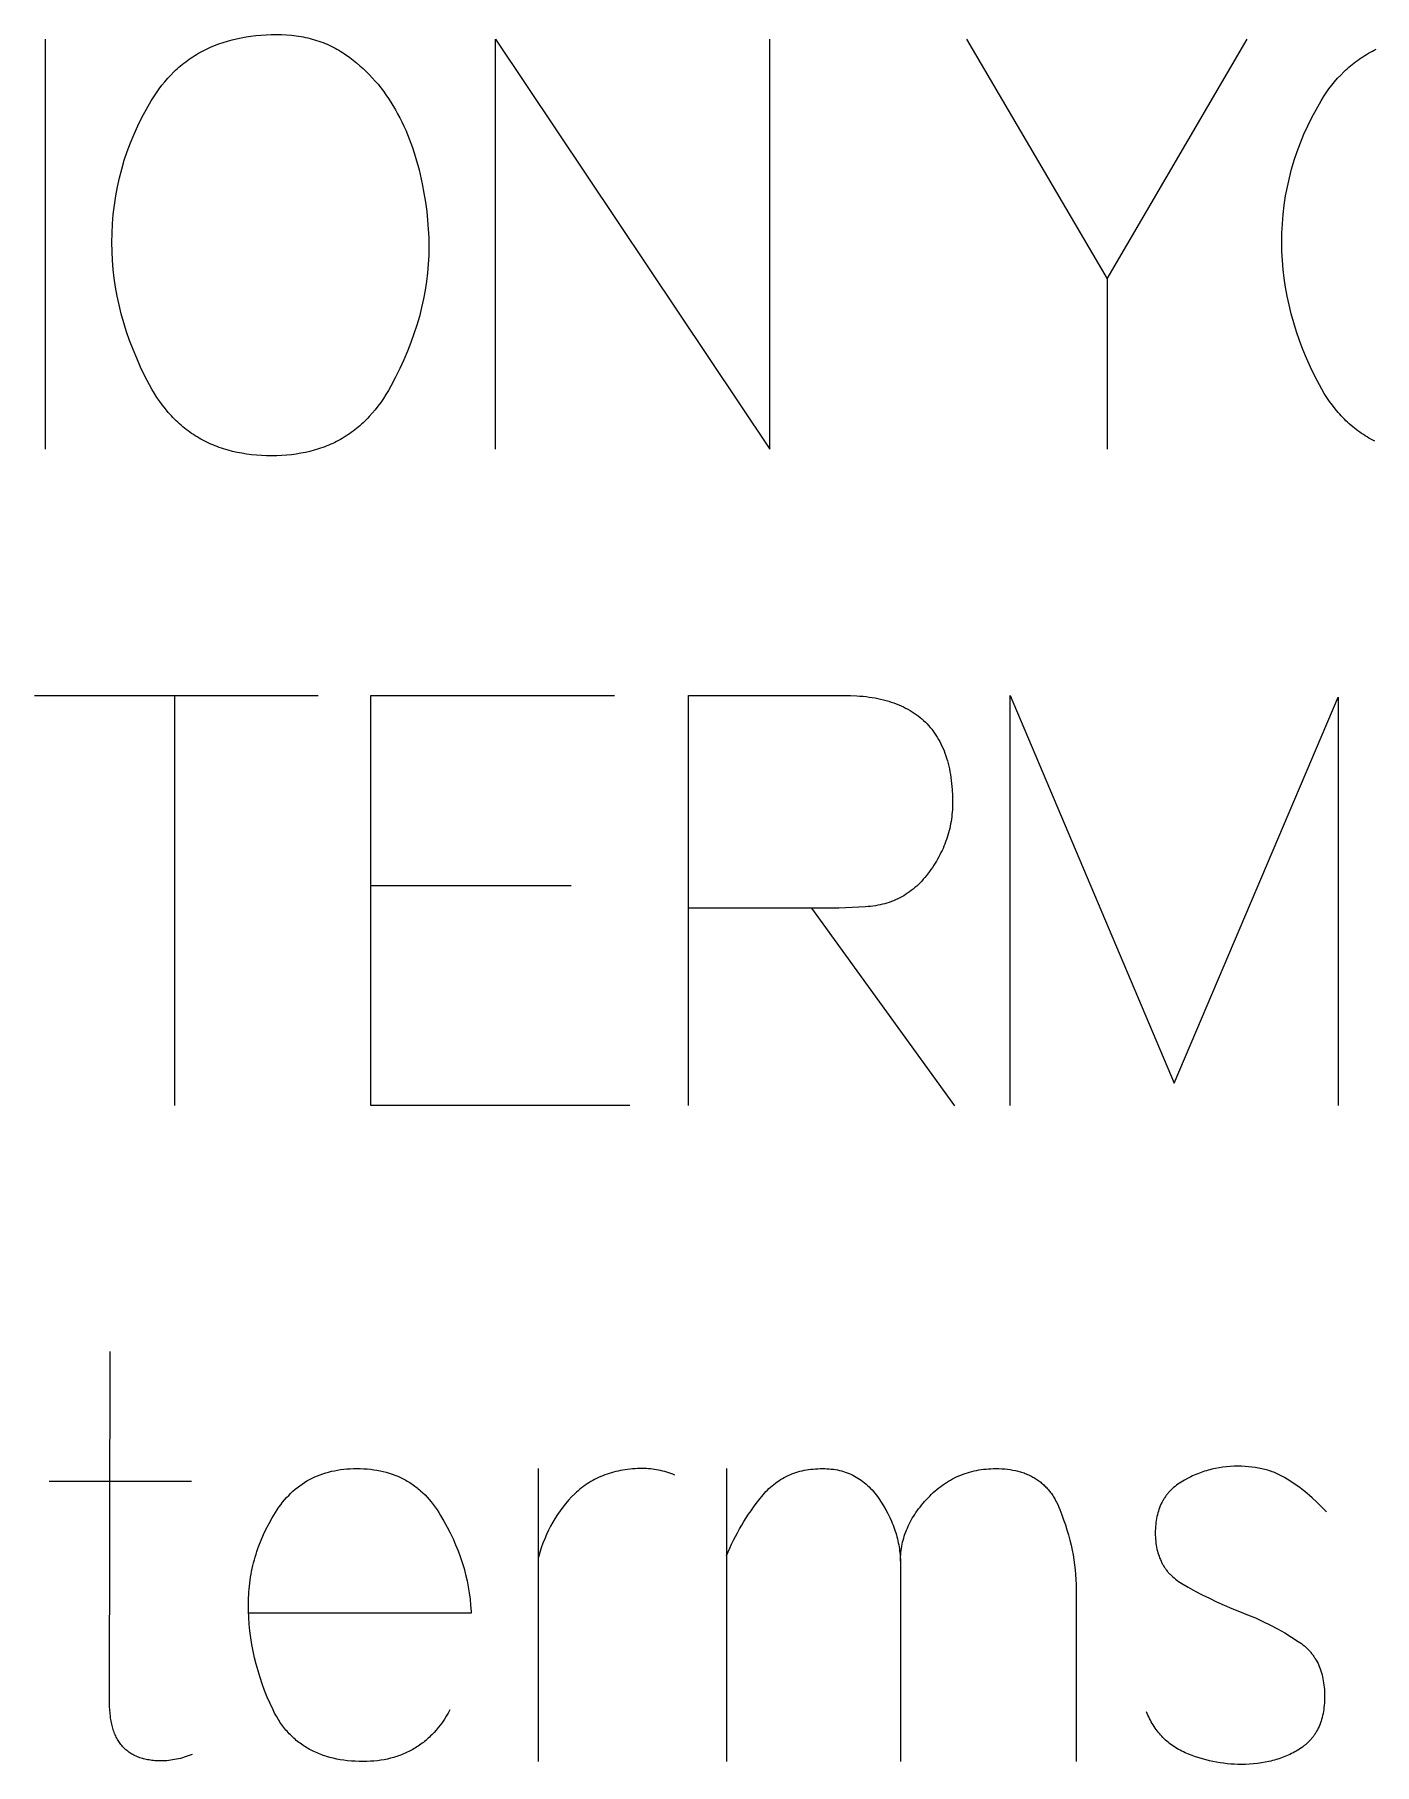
# Model space of a CAD drawing. Header units: millimetres. Extents: x -1220 to 1220, y -1270 to 3560.
# Drawn here: x 227.5 to 469.3, y 2300.5 to 2612.7 of the extents above; entities that cross this region are included whole.
import ezdxf

# ---------------------------------------------------------------- set-up
doc = ezdxf.new("R2010")
doc.units = ezdxf.units.MM
doc.layers.add('TC', color=220, linetype='Continuous', true_color=0xff00bb)

msp = doc.modelspace()

# ---------------------------------------------------------------- linework, layer by layer
at = {"layer": 'TC'}
for points in [[(229.4, 2611.84), (229.4, 2537.84)], [(310.69, 2537.84), (310.69, 2611.84), (360.17, 2537.84), (360.17, 2611.84)], [(395.69, 2611.84), (421.06, 2568.6), (446.33, 2611.84)], [(469.34, 2539.3), (468.99, 2539.48), (468.64, 2539.68), (468.29, 2539.87), (467.95, 2540.07), (467.61, 2540.28), (467.27, 2540.5), (466.94, 2540.72), (466.61, 2540.95), (466.29, 2541.18), (465.97, 2541.42), (465.66, 2541.67), (465.35, 2541.92), (465.04, 2542.18), (464.74, 2542.45), (464.44, 2542.72), (464.14, 2543), (463.85, 2543.28), (463.57, 2543.57), (463.29, 2543.87), (463.01, 2544.17), (462.73, 2544.48), (462.2, 2545.12), (461.68, 2545.78), (461.18, 2546.47), (460.69, 2547.18), (460.22, 2547.92), (459.77, 2548.68), (459.33, 2549.47), (458.51, 2551.06), (457.74, 2552.67), (457.03, 2554.27), (456.37, 2555.87), (455.76, 2557.47), (455.21, 2559.07), (454.7, 2560.68), (454.25, 2562.28), (453.86, 2563.89), (453.51, 2565.5), (453.22, 2567.1), (452.99, 2568.71), (452.8, 2570.32), (452.67, 2571.93), (452.59, 2573.54), (452.56, 2575.15), (452.59, 2576.86), (452.67, 2578.56), (452.81, 2580.24), (453.01, 2581.91), (453.25, 2583.56), (453.56, 2585.19), (453.92, 2586.81), (454.33, 2588.42), (454.8, 2590.01), (455.33, 2591.59), (455.91, 2593.15), (456.55, 2594.7), (457.24, 2596.23), (457.99, 2597.75), (458.79, 2599.25), (459.65, 2600.74), (460.1, 2601.47), (460.58, 2602.18), (461.07, 2602.87), (461.57, 2603.54), (462.09, 2604.18), (462.63, 2604.8), (463.19, 2605.39), (463.76, 2605.96), (464.05, 2606.24), (464.34, 2606.51), (464.64, 2606.78), (464.94, 2607.04), (465.25, 2607.29), (465.56, 2607.54), (465.88, 2607.78), (466.2, 2608.02), (466.52, 2608.25), (466.85, 2608.47), (467.18, 2608.69), (467.51, 2608.9), (467.85, 2609.11), (468.2, 2609.31), (468.54, 2609.51), (468.9, 2609.7), (469.25, 2609.88), (469.61, 2610.06)], [(421.06, 2568.6), (421.06, 2537.84)], [(227.5, 2493.44), (278.66, 2493.44)], [(252.76, 2493.44), (252.76, 2419.44)], [(334.9, 2419.44), (288.18, 2419.44), (288.18, 2493.44), (332.15, 2493.44)], [(345.47, 2419.44), (345.47, 2493.44), (373.49, 2493.44), (374.7, 2493.42), (375.87, 2493.36), (376.44, 2493.32), (377, 2493.27), (377.55, 2493.21), (378.1, 2493.13), (378.63, 2493.05), (379.15, 2492.96), (379.67, 2492.87), (380.17, 2492.76), (380.67, 2492.64), (381.15, 2492.51), (381.63, 2492.37), (382.09, 2492.23), (382.55, 2492.07), (382.99, 2491.91), (383.43, 2491.73), (383.86, 2491.55), (384.28, 2491.35), (384.68, 2491.15), (385.08, 2490.94), (385.47, 2490.72), (385.85, 2490.49), (386.22, 2490.24), (386.58, 2489.99), (386.93, 2489.73), (387.27, 2489.46), (387.6, 2489.19), (387.92, 2488.9), (388.24, 2488.6), (388.54, 2488.29), (388.83, 2487.98), (389.11, 2487.65), (389.39, 2487.32), (389.65, 2486.97), (389.91, 2486.62), (390.15, 2486.25), (390.39, 2485.88), (390.61, 2485.5), (390.83, 2485.11), (391.03, 2484.7), (391.23, 2484.29), (391.42, 2483.87), (391.6, 2483.44), (391.76, 2483), (391.92, 2482.55), (392.07, 2482.1), (392.21, 2481.63), (392.34, 2481.15), (392.46, 2480.67), (392.57, 2480.17), (392.67, 2479.66), (392.76, 2479.15), (392.84, 2478.63), (392.92, 2478.09), (392.98, 2477.55), (393.03, 2477), (393.08, 2476.43), (393.13, 2475.28), (393.15, 2474.09), (393.15, 2473.66), (393.13, 2473.22), (393.11, 2472.79), (393.08, 2472.37), (393.04, 2471.94), (393, 2471.52), (392.94, 2471.09), (392.87, 2470.68), (392.8, 2470.26), (392.72, 2469.84), (392.63, 2469.43), (392.53, 2469.02), (392.42, 2468.61), (392.3, 2468.21), (392.18, 2467.81), (392.04, 2467.4), (391.9, 2467.01), (391.75, 2466.61), (391.59, 2466.22), (391.42, 2465.82), (391.24, 2465.43), (391.05, 2465.05), (390.86, 2464.66), (390.65, 2464.28), (390.44, 2463.9), (390.22, 2463.52), (389.99, 2463.15), (389.75, 2462.77), (389.51, 2462.4), (389.25, 2462.03), (388.98, 2461.66), (388.44, 2460.94), (388.16, 2460.59), (387.87, 2460.26), (387.58, 2459.93), (387.28, 2459.62), (386.98, 2459.32), (386.67, 2459.02), (386.35, 2458.74), (386.03, 2458.47), (385.7, 2458.21), (385.37, 2457.96), (385.03, 2457.73), (384.68, 2457.5), (384.33, 2457.28), (383.97, 2457.08), (383.61, 2456.89), (383.24, 2456.7), (382.87, 2456.53), (382.48, 2456.37), (382.1, 2456.22), (381.7, 2456.08), (381.3, 2455.95), (380.9, 2455.84), (380.49, 2455.73), (380.07, 2455.63), (379.64, 2455.55), (379.22, 2455.48), (378.78, 2455.41), (378.34, 2455.36), (377.89, 2455.32), (377.44, 2455.29), (372.64, 2455.06), (367.67, 2455.06), (345.58, 2455.06)], [(403.51, 2419.44), (403.51, 2493.44), (433.11, 2423.45), (462.71, 2493.12), (462.71, 2419.44)], [(324.33, 2459.08), (288.18, 2459.08)], [(367.67, 2455.06), (393.47, 2419.33)], [(255.93, 2302.31), (255.58, 2302.16), (255.22, 2302.03), (254.87, 2301.91), (254.51, 2301.8), (254.16, 2301.69), (253.81, 2301.6), (253.46, 2301.51), (253.11, 2301.43), (252.76, 2301.37), (252.41, 2301.31), (252.06, 2301.26), (251.71, 2301.22), (251.37, 2301.18), (251.02, 2301.16), (250.68, 2301.15), (250.33, 2301.14), (250.04, 2301.15), (249.76, 2301.15), (249.48, 2301.17), (249.21, 2301.18), (248.94, 2301.21), (248.67, 2301.23), (248.41, 2301.27), (248.15, 2301.31), (247.9, 2301.35), (247.65, 2301.4), (247.41, 2301.45), (247.17, 2301.51), (246.94, 2301.57), (246.71, 2301.64), (246.48, 2301.72), (246.26, 2301.8), (246.05, 2301.88), (245.83, 2301.97), (245.63, 2302.07), (245.43, 2302.16), (245.23, 2302.27), (245.04, 2302.38), (244.85, 2302.49), (244.66, 2302.61), (244.48, 2302.74), (244.31, 2302.87), (244.14, 2303.01), (243.97, 2303.15), (243.81, 2303.29), (243.65, 2303.44), (243.5, 2303.6), (243.35, 2303.76), (243.21, 2303.93), (243.07, 2304.1), (242.94, 2304.27), (242.81, 2304.45), (242.68, 2304.64), (242.56, 2304.83), (242.45, 2305.03), (242.34, 2305.23), (242.23, 2305.44), (242.13, 2305.65), (242.03, 2305.87), (241.94, 2306.09), (241.85, 2306.32), (241.76, 2306.55), (241.69, 2306.79), (241.61, 2307.03), (241.54, 2307.28), (241.47, 2307.53), (241.41, 2307.79), (241.36, 2308.05), (241.3, 2308.32), (241.26, 2308.59), (241.21, 2308.87), (241.17, 2309.16), (241.11, 2309.74), (241.07, 2310.34), (241.04, 2310.96), (241.03, 2311.61), (241.13, 2375.04)], [(302.45, 2310.34), (302.13, 2309.77), (301.79, 2309.21), (301.45, 2308.68), (301.09, 2308.16), (300.73, 2307.66), (300.35, 2307.18), (299.97, 2306.71), (299.57, 2306.27), (299.16, 2305.84), (298.95, 2305.64), (298.74, 2305.43), (298.53, 2305.24), (298.31, 2305.04), (298.09, 2304.85), (297.87, 2304.67), (297.65, 2304.49), (297.42, 2304.32), (297.19, 2304.15), (296.96, 2303.98), (296.72, 2303.82), (296.48, 2303.66), (296.24, 2303.51), (296, 2303.36), (295.75, 2303.22), (295.51, 2303.08), (295.25, 2302.95), (295, 2302.82), (294.74, 2302.69), (294.49, 2302.57), (294.22, 2302.46), (293.96, 2302.35), (293.69, 2302.24), (293.42, 2302.14), (293.15, 2302.04), (292.87, 2301.95), (292.6, 2301.86), (292.31, 2301.77), (291.75, 2301.62), (291.17, 2301.48), (290.57, 2301.36), (289.97, 2301.26), (289.36, 2301.18), (288.74, 2301.12), (288.1, 2301.07), (287.46, 2301.05), (286.8, 2301.04), (286.08, 2301.05), (285.36, 2301.07), (284.67, 2301.12), (283.98, 2301.18), (283.31, 2301.26), (282.66, 2301.36), (282.01, 2301.48), (281.39, 2301.62), (280.77, 2301.77), (280.17, 2301.95), (279.88, 2302.04), (279.59, 2302.14), (279.3, 2302.24), (279.01, 2302.35), (278.73, 2302.46), (278.46, 2302.57), (278.18, 2302.69), (277.91, 2302.82), (277.65, 2302.95), (277.38, 2303.08), (277.12, 2303.22), (276.87, 2303.36), (276.61, 2303.51), (276.36, 2303.66), (276.12, 2303.82), (275.88, 2303.98), (275.64, 2304.15), (275.4, 2304.32), (275.17, 2304.49), (274.94, 2304.67), (274.72, 2304.85), (274.5, 2305.04), (274.28, 2305.24), (274.07, 2305.43), (273.86, 2305.64), (273.65, 2305.84), (273.45, 2306.05), (273.25, 2306.27), (273.05, 2306.49), (272.86, 2306.71), (272.67, 2306.94), (272.48, 2307.18), (272.3, 2307.42), (272.12, 2307.66), (271.94, 2307.91), (271.77, 2308.16), (271.6, 2308.42), (271.44, 2308.68), (271.12, 2309.21), (270.81, 2309.77), (270.52, 2310.34), (269.99, 2311.5), (269.48, 2312.67), (269.01, 2313.85), (268.58, 2315.02), (268.18, 2316.21), (267.82, 2317.39), (267.49, 2318.58), (267.19, 2319.77), (266.93, 2320.97), (266.71, 2322.17), (266.52, 2323.38), (266.36, 2324.59), (266.24, 2325.81), (266.15, 2327.02), (266.1, 2328.25), (266.08, 2329.47), (266.09, 2330.02), (266.1, 2330.55), (266.13, 2331.09), (266.16, 2331.63), (266.2, 2332.16), (266.25, 2332.7), (266.32, 2333.23), (266.39, 2333.76), (266.47, 2334.28), (266.56, 2334.81), (266.66, 2335.33), (266.77, 2335.86), (266.89, 2336.38), (267.01, 2336.9), (267.15, 2337.42), (267.3, 2337.93), (267.46, 2338.45), (267.62, 2338.96), (267.8, 2339.47), (267.98, 2339.98), (268.38, 2340.99), (268.82, 2342), (269.29, 2343), (269.81, 2344), (270.36, 2344.98), (270.95, 2345.97), (271.26, 2346.45), (271.59, 2346.93), (271.92, 2347.38), (272.26, 2347.82), (272.61, 2348.25), (272.98, 2348.66), (273.35, 2349.05), (273.73, 2349.43), (274.12, 2349.8), (274.52, 2350.15), (274.92, 2350.48), (275.34, 2350.8), (275.77, 2351.1), (276.2, 2351.39), (276.65, 2351.66), (277.1, 2351.91), (277.57, 2352.15), (278.04, 2352.38), (278.52, 2352.59), (279.02, 2352.78), (279.52, 2352.96), (280.03, 2353.12), (280.55, 2353.27), (281.07, 2353.4), (281.61, 2353.51), (282.16, 2353.62), (282.72, 2353.7), (283.28, 2353.77), (283.86, 2353.82), (284.44, 2353.86), (285.04, 2353.89), (285.64, 2353.89), (286.27, 2353.89), (286.89, 2353.86), (287.5, 2353.82), (288.1, 2353.76), (288.69, 2353.69), (289.26, 2353.6), (289.83, 2353.49), (290.39, 2353.37), (290.94, 2353.23), (291.48, 2353.07), (292.01, 2352.89), (292.52, 2352.7), (293.03, 2352.5), (293.28, 2352.39), (293.53, 2352.28), (293.77, 2352.16), (294.02, 2352.04), (294.26, 2351.91), (294.49, 2351.78), (294.73, 2351.65), (294.96, 2351.51), (295.19, 2351.36), (295.42, 2351.22), (295.64, 2351.07), (295.87, 2350.91), (296.09, 2350.75), (296.3, 2350.59), (296.52, 2350.42), (296.73, 2350.25), (296.94, 2350.08), (297.15, 2349.9), (297.55, 2349.53), (297.95, 2349.14), (298.34, 2348.73), (298.71, 2348.31), (299.08, 2347.87), (299.43, 2347.42), (299.78, 2346.95), (300.12, 2346.46), (300.44, 2345.96), (300.76, 2345.44), (301.37, 2344.39), (301.95, 2343.34), (302.5, 2342.28), (303, 2341.22), (303.47, 2340.16), (303.91, 2339.08), (304.31, 2338.01), (304.67, 2336.93), (304.99, 2335.84), (305.28, 2334.75), (305.54, 2333.65), (305.75, 2332.55), (305.93, 2331.45), (306.08, 2330.34), (306.18, 2329.22), (306.25, 2328.1), (306.25, 2327.78), (265.98, 2327.78)], [(343.04, 2352.73), (342.67, 2352.87), (342.3, 2353), (341.94, 2353.13), (341.57, 2353.24), (341.2, 2353.34), (340.84, 2353.44), (340.47, 2353.53), (340.11, 2353.6), (339.75, 2353.67), (339.38, 2353.73), (339.02, 2353.78), (338.66, 2353.82), (338.3, 2353.85), (337.94, 2353.88), (337.59, 2353.89), (337.23, 2353.89), (336.76, 2353.89), (336.3, 2353.88), (335.85, 2353.85), (335.4, 2353.82), (334.95, 2353.78), (334.51, 2353.73), (334.08, 2353.68), (333.65, 2353.61), (333.22, 2353.53), (332.81, 2353.45), (332.39, 2353.36), (331.99, 2353.25), (331.58, 2353.14), (331.19, 2353.02), (330.8, 2352.9), (330.41, 2352.76), (330.03, 2352.61), (329.65, 2352.46), (329.28, 2352.29), (328.92, 2352.12), (328.56, 2351.94), (328.21, 2351.75), (327.86, 2351.55), (327.52, 2351.34), (327.18, 2351.12), (326.85, 2350.89), (326.52, 2350.66), (326.2, 2350.41), (325.88, 2350.16), (325.57, 2349.9), (325.27, 2349.63), (324.97, 2349.35), (324.4, 2348.77), (323.85, 2348.18), (323.32, 2347.56), (322.81, 2346.93), (322.33, 2346.28), (321.86, 2345.61), (321.42, 2344.93), (321, 2344.22), (320.6, 2343.5), (320.23, 2342.76), (319.87, 2342), (319.54, 2341.22), (319.22, 2340.43), (318.93, 2339.61), (318.66, 2338.78), (318.41, 2337.93)], [(318.41, 2301.04), (318.41, 2353.89)], [(352.35, 2353.89), (352.35, 2301.04)], [(352.35, 2338.14), (352.64, 2338.85), (352.95, 2339.56), (353.28, 2340.26), (353.61, 2340.95), (353.96, 2341.64), (354.33, 2342.32), (354.7, 2343), (355.09, 2343.67), (355.5, 2344.33), (355.91, 2344.99), (356.34, 2345.64), (356.79, 2346.29), (357.24, 2346.93), (357.71, 2347.57), (358.19, 2348.2), (358.94, 2349.13), (359.2, 2349.43), (359.47, 2349.73), (359.74, 2350.01), (360.02, 2350.28), (360.3, 2350.54), (360.59, 2350.8), (360.88, 2351.04), (361.18, 2351.27), (361.49, 2351.5), (361.8, 2351.71), (362.12, 2351.91), (362.44, 2352.11), (362.77, 2352.29), (363.11, 2352.46), (363.45, 2352.63), (363.79, 2352.78), (364.14, 2352.92), (364.5, 2353.06), (364.87, 2353.18), (365.24, 2353.29), (365.61, 2353.4), (365.99, 2353.49), (366.38, 2353.58), (366.77, 2353.65), (367.17, 2353.72), (367.58, 2353.77), (367.99, 2353.81), (368.4, 2353.85), (368.82, 2353.87), (369.25, 2353.89), (369.68, 2353.89), (370.08, 2353.89), (370.48, 2353.87), (370.87, 2353.85), (371.25, 2353.81), (371.63, 2353.76), (372, 2353.7), (372.37, 2353.64), (372.74, 2353.56), (373.09, 2353.47), (373.45, 2353.37), (373.79, 2353.26), (374.13, 2353.14), (374.47, 2353), (374.8, 2352.86), (375.12, 2352.71), (375.44, 2352.55), (375.76, 2352.37), (376.07, 2352.19), (376.37, 2351.99), (376.67, 2351.79), (376.96, 2351.57), (377.25, 2351.35), (377.53, 2351.11), (377.81, 2350.86), (378.08, 2350.6), (378.35, 2350.33), (378.61, 2350.06), (378.86, 2349.77), (379.11, 2349.47), (379.36, 2349.16), (379.6, 2348.83), (379.83, 2348.5), (380.28, 2347.83), (380.7, 2347.15), (381.1, 2346.46), (381.46, 2345.77), (381.8, 2345.08), (382.12, 2344.38), (382.26, 2344.03), (382.4, 2343.68), (382.53, 2343.33), (382.66, 2342.98), (382.78, 2342.63), (382.89, 2342.27), (383, 2341.91), (383.09, 2341.56), (383.19, 2341.2), (383.27, 2340.84), (383.35, 2340.48), (383.42, 2340.12), (383.48, 2339.76), (383.54, 2339.39), (383.59, 2339.03), (383.64, 2338.66), (383.67, 2338.3), (383.7, 2337.93), (383.73, 2337.56), (383.74, 2337.19), (383.74, 2301.04)], [(383.74, 2337.19), (383.75, 2337.58), (383.76, 2337.97), (383.79, 2338.35), (383.82, 2338.73), (383.86, 2339.11), (383.92, 2339.49), (383.98, 2339.87), (384.05, 2340.24), (384.14, 2340.62), (384.23, 2340.99), (384.33, 2341.35), (384.44, 2341.72), (384.56, 2342.08), (384.69, 2342.45), (384.83, 2342.81), (384.99, 2343.16), (385.15, 2343.52), (385.32, 2343.87), (385.49, 2344.23), (385.68, 2344.57), (385.88, 2344.92), (386.09, 2345.27), (386.31, 2345.61), (386.54, 2345.95), (386.78, 2346.29), (387.02, 2346.63), (387.28, 2346.96), (387.55, 2347.3), (387.82, 2347.63), (388.11, 2347.96), (388.41, 2348.28), (389.02, 2348.93), (389.34, 2349.25), (389.66, 2349.55), (389.99, 2349.85), (390.32, 2350.13), (390.66, 2350.4), (391, 2350.67), (391.34, 2350.92), (391.69, 2351.16), (392.04, 2351.4), (392.4, 2351.62), (392.77, 2351.83), (393.13, 2352.03), (393.5, 2352.22), (393.88, 2352.4), (394.26, 2352.57), (394.65, 2352.73), (395.04, 2352.88), (395.43, 2353.02), (395.83, 2353.15), (396.23, 2353.27), (396.64, 2353.38), (397.06, 2353.48), (397.47, 2353.56), (397.89, 2353.64), (398.32, 2353.71), (398.75, 2353.77), (399.19, 2353.81), (399.63, 2353.85), (400.07, 2353.87), (400.52, 2353.89), (400.97, 2353.89), (401.51, 2353.89), (402.04, 2353.87), (402.55, 2353.83), (403.05, 2353.78), (403.54, 2353.71), (404.02, 2353.63), (404.49, 2353.54), (404.72, 2353.49), (404.95, 2353.43), (405.17, 2353.37), (405.39, 2353.31), (405.61, 2353.24), (405.82, 2353.17), (406.04, 2353.1), (406.25, 2353.02), (406.45, 2352.94), (406.66, 2352.85), (406.86, 2352.76), (407.06, 2352.67), (407.25, 2352.58), (407.45, 2352.48), (407.64, 2352.37), (407.82, 2352.27), (408.01, 2352.16), (408.19, 2352.04), (408.37, 2351.93), (408.54, 2351.81), (408.72, 2351.68), (408.89, 2351.55), (409.05, 2351.42), (409.22, 2351.29), (409.38, 2351.15), (409.54, 2351), (409.7, 2350.86), (409.85, 2350.71), (410, 2350.55), (410.15, 2350.4), (410.29, 2350.24), (410.43, 2350.07), (410.57, 2349.9), (410.71, 2349.73), (410.84, 2349.56), (410.97, 2349.38), (411.1, 2349.2), (411.22, 2349.01), (411.34, 2348.82), (411.46, 2348.63), (411.58, 2348.43), (411.69, 2348.23), (411.8, 2348.02), (411.91, 2347.82), (412.12, 2347.39), (412.31, 2346.95), (412.5, 2346.49), (412.86, 2345.57), (413.19, 2344.65), (413.5, 2343.73), (413.79, 2342.82), (414.06, 2341.91), (414.3, 2341), (414.52, 2340.1), (414.72, 2339.2), (414.89, 2338.3), (415.04, 2337.41), (415.17, 2336.52), (415.27, 2335.63), (415.35, 2334.75), (415.41, 2333.87), (415.45, 2332.99), (415.46, 2332.12), (415.46, 2301.04)], [(460.6, 2346.07), (459.75, 2346.97), (458.89, 2347.83), (458.02, 2348.64), (457.58, 2349.03), (457.14, 2349.4), (456.69, 2349.77), (456.25, 2350.12), (455.8, 2350.46), (455.34, 2350.79), (454.89, 2351.11), (454.43, 2351.41), (453.98, 2351.71), (453.06, 2352.27), (452.83, 2352.41), (452.59, 2352.54), (452.35, 2352.66), (452.11, 2352.78), (451.86, 2352.9), (451.61, 2353.01), (451.36, 2353.12), (451.1, 2353.22), (450.84, 2353.32), (450.58, 2353.41), (450.32, 2353.5), (450.05, 2353.58), (449.77, 2353.66), (449.5, 2353.74), (449.22, 2353.81), (448.94, 2353.87), (448.36, 2353.99), (447.77, 2354.09), (447.17, 2354.17), (446.56, 2354.24), (445.93, 2354.28), (445.29, 2354.31), (444.63, 2354.32), (443.94, 2354.31), (443.25, 2354.27), (442.57, 2354.22), (441.89, 2354.14), (441.23, 2354.04), (440.57, 2353.92), (440.24, 2353.85), (439.91, 2353.77), (439.59, 2353.69), (439.27, 2353.6), (438.95, 2353.51), (438.63, 2353.41), (438.32, 2353.31), (438, 2353.2), (437.69, 2353.09), (437.38, 2352.97), (437.07, 2352.84), (436.77, 2352.71), (436.46, 2352.57), (436.16, 2352.43), (435.56, 2352.13), (434.97, 2351.81), (434.38, 2351.46), (434.09, 2351.28), (433.82, 2351.09), (433.55, 2350.9), (433.29, 2350.69), (433.04, 2350.49), (432.8, 2350.27), (432.57, 2350.05), (432.46, 2349.93), (432.35, 2349.82), (432.24, 2349.7), (432.13, 2349.58), (432.03, 2349.46), (431.93, 2349.34), (431.83, 2349.21), (431.73, 2349.09), (431.64, 2348.96), (431.55, 2348.83), (431.46, 2348.7), (431.37, 2348.57), (431.28, 2348.43), (431.2, 2348.3), (431.12, 2348.16), (431.04, 2348.02), (430.97, 2347.88), (430.89, 2347.74), (430.75, 2347.45), (430.62, 2347.15), (430.5, 2346.84), (430.38, 2346.53), (430.28, 2346.21), (430.18, 2345.89), (430.1, 2345.56), (430.02, 2345.22), (429.95, 2344.87), (429.89, 2344.52), (429.84, 2344.16), (429.8, 2343.8), (429.77, 2343.42), (429.75, 2343.04), (429.73, 2342.66), (429.73, 2342.27), (429.73, 2341.88), (429.75, 2341.5), (429.77, 2341.13), (429.8, 2340.76), (429.85, 2340.4), (429.9, 2340.05), (429.96, 2339.7), (430.03, 2339.36), (430.11, 2339.02), (430.19, 2338.7), (430.29, 2338.38), (430.4, 2338.06), (430.51, 2337.76), (430.64, 2337.46), (430.77, 2337.16), (430.85, 2337.02), (430.92, 2336.87), (430.99, 2336.73), (431.07, 2336.59), (431.15, 2336.46), (431.23, 2336.32), (431.32, 2336.18), (431.41, 2336.05), (431.5, 2335.92), (431.59, 2335.79), (431.68, 2335.66), (431.78, 2335.54), (431.88, 2335.41), (431.98, 2335.29), (432.08, 2335.17), (432.19, 2335.05), (432.29, 2334.93), (432.4, 2334.81), (432.63, 2334.58), (432.87, 2334.36), (433.12, 2334.15), (433.37, 2333.94), (433.64, 2333.74), (433.91, 2333.54), (434.19, 2333.36), (434.49, 2333.17), (435.69, 2332.47), (436.92, 2331.79), (438.19, 2331.12), (439.48, 2330.48), (440.8, 2329.85), (442.16, 2329.25), (443.54, 2328.66), (444.95, 2328.1), (446.39, 2327.53), (447.79, 2326.93), (449.16, 2326.3), (450.5, 2325.64), (451.81, 2324.95), (453.08, 2324.23), (454.32, 2323.49), (455.52, 2322.71), (455.82, 2322.51), (456.1, 2322.31), (456.37, 2322.1), (456.64, 2321.88), (456.89, 2321.66), (457.14, 2321.42), (457.26, 2321.31), (457.38, 2321.19), (457.49, 2321.06), (457.6, 2320.94), (457.71, 2320.81), (457.82, 2320.68), (457.93, 2320.55), (458.03, 2320.42), (458.13, 2320.29), (458.23, 2320.15), (458.33, 2320.01), (458.42, 2319.87), (458.51, 2319.73), (458.6, 2319.59), (458.78, 2319.3), (458.94, 2319), (459.09, 2318.69), (459.24, 2318.38), (459.37, 2318.06), (459.5, 2317.73), (459.61, 2317.39), (459.72, 2317.05), (459.82, 2316.69), (459.9, 2316.34), (459.98, 2315.97), (460.05, 2315.6), (460.11, 2315.21), (460.16, 2314.83), (460.21, 2314.43), (460.24, 2314.03), (460.26, 2313.62), (460.28, 2313.2), (460.28, 2312.77), (460.28, 2312.36), (460.26, 2311.95), (460.24, 2311.56), (460.21, 2311.17), (460.17, 2310.78), (460.12, 2310.41), (460.06, 2310.04), (460, 2309.68), (459.92, 2309.33), (459.84, 2308.98), (459.74, 2308.64), (459.64, 2308.31), (459.53, 2307.99), (459.41, 2307.67), (459.28, 2307.36), (459.14, 2307.06), (459, 2306.77), (458.84, 2306.48), (458.76, 2306.34), (458.68, 2306.2), (458.59, 2306.07), (458.5, 2305.93), (458.41, 2305.8), (458.32, 2305.67), (458.23, 2305.54), (458.13, 2305.41), (458.03, 2305.29), (457.93, 2305.16), (457.83, 2305.04), (457.72, 2304.92), (457.62, 2304.8), (457.51, 2304.69), (457.39, 2304.57), (457.28, 2304.46), (457.16, 2304.35), (457.04, 2304.24), (456.92, 2304.13), (456.8, 2304.03), (456.67, 2303.93), (456.55, 2303.83), (456.29, 2303.63), (456.01, 2303.44), (455.73, 2303.26), (455.46, 2303.09), (455.17, 2302.92), (454.89, 2302.77), (454.6, 2302.61), (454.31, 2302.47), (454.01, 2302.32), (453.72, 2302.19), (453.42, 2302.05), (453.11, 2301.93), (452.8, 2301.81), (452.49, 2301.69), (452.18, 2301.58), (451.87, 2301.48), (451.55, 2301.38), (451.22, 2301.28), (450.9, 2301.2), (450.57, 2301.11), (450.24, 2301.03), (449.57, 2300.89), (448.88, 2300.78), (448.18, 2300.68), (447.47, 2300.61), (446.75, 2300.55), (446.02, 2300.52), (445.27, 2300.51), (444.62, 2300.52), (443.98, 2300.54), (443.33, 2300.58), (442.69, 2300.64), (442.05, 2300.71), (441.41, 2300.81), (440.78, 2300.91), (440.14, 2301.04), (439.51, 2301.18), (438.88, 2301.33), (438.25, 2301.51), (437.62, 2301.7), (436.99, 2301.9), (436.37, 2302.13), (435.74, 2302.37), (435.12, 2302.62), (434.81, 2302.76), (434.51, 2302.91), (434.21, 2303.06), (433.92, 2303.22), (433.64, 2303.39), (433.36, 2303.56), (433.09, 2303.74), (432.82, 2303.92), (432.56, 2304.11), (432.3, 2304.3), (432.05, 2304.5), (431.81, 2304.7), (431.57, 2304.91), (431.34, 2305.13), (431.11, 2305.35), (430.89, 2305.58), (430.68, 2305.82), (430.47, 2306.06), (430.26, 2306.3), (430.07, 2306.55), (429.87, 2306.81), (429.69, 2307.07), (429.51, 2307.34), (429.33, 2307.62), (429.16, 2307.9), (429, 2308.18), (428.84, 2308.48), (428.69, 2308.77), (428.55, 2309.08), (428.41, 2309.39), (428.27, 2309.7), (428.14, 2310.02)], [(255.83, 2351.57), (230.14, 2351.57)]]:
    msp.add_lwpolyline(points, dxfattribs=at)
msp.add_lwpolyline([(271.16, 2612.68), (272.07, 2612.67), (272.97, 2612.62), (273.85, 2612.55), (274.29, 2612.51), (274.72, 2612.45), (275.14, 2612.39), (275.57, 2612.32), (275.98, 2612.25), (276.4, 2612.16), (276.8, 2612.07), (277.21, 2611.97), (277.61, 2611.87), (278, 2611.76), (278.39, 2611.64), (278.78, 2611.51), (279.16, 2611.38), (279.54, 2611.24), (279.91, 2611.09), (280.28, 2610.93), (280.65, 2610.77), (281.01, 2610.6), (281.37, 2610.42), (281.72, 2610.24), (282.06, 2610.05), (282.41, 2609.85), (282.75, 2609.64), (283.08, 2609.43), (283.41, 2609.21), (284.38, 2608.53), (285, 2608.05), (285.61, 2607.56), (286.21, 2607.06), (286.79, 2606.54), (287.35, 2606), (287.91, 2605.45), (288.44, 2604.89), (288.96, 2604.3), (289.47, 2603.71), (289.96, 2603.09), (290.44, 2602.46), (290.9, 2601.82), (291.35, 2601.15), (291.78, 2600.48), (292.61, 2599.08), (293.01, 2598.37), (293.4, 2597.64), (293.77, 2596.91), (294.12, 2596.17), (294.46, 2595.42), (294.79, 2594.66), (295.1, 2593.89), (295.4, 2593.11), (295.68, 2592.33), (295.95, 2591.53), (296.2, 2590.73), (296.44, 2589.91), (296.66, 2589.09), (296.87, 2588.26), (297.43, 2585.73), (297.75, 2584.07), (298.02, 2582.42), (298.25, 2580.78), (298.42, 2579.17), (298.54, 2577.57), (298.62, 2575.98), (298.64, 2574.41), (298.62, 2572.84), (298.54, 2571.27), (298.4, 2569.7), (298.21, 2568.12), (297.97, 2566.55), (297.68, 2564.98), (297.33, 2563.41), (296.93, 2561.83), (296.47, 2560.26), (295.96, 2558.69), (295.4, 2557.12), (294.78, 2555.54), (294.11, 2553.97), (293.38, 2552.4), (292.6, 2550.83), (291.77, 2549.25), (291.34, 2548.48), (290.9, 2547.73), (290.43, 2547.01), (289.96, 2546.31), (289.46, 2545.63), (288.96, 2544.98), (288.43, 2544.35), (287.89, 2543.75), (287.62, 2543.46), (287.34, 2543.17), (287.06, 2542.89), (286.77, 2542.62), (286.48, 2542.35), (286.18, 2542.09), (285.88, 2541.84), (285.58, 2541.59), (285.28, 2541.35), (284.97, 2541.11), (284.65, 2540.88), (284.33, 2540.65), (284.01, 2540.44), (283.69, 2540.22), (283.36, 2540.02), (283.02, 2539.82), (282.69, 2539.63), (282.35, 2539.44), (282, 2539.26), (281.65, 2539.08), (281.3, 2538.91), (280.94, 2538.75), (280.58, 2538.59), (280.22, 2538.44), (279.85, 2538.3), (279.48, 2538.16), (279.1, 2538.03), (278.72, 2537.9), (277.95, 2537.67), (277.16, 2537.46), (276.36, 2537.28), (275.54, 2537.12), (274.71, 2536.98), (273.86, 2536.87), (273, 2536.78), (272.12, 2536.72), (271.22, 2536.69), (270.31, 2536.67), (269.37, 2536.69), (268.44, 2536.72), (267.53, 2536.79), (266.64, 2536.87), (265.76, 2536.99), (264.9, 2537.12), (264.05, 2537.29), (263.22, 2537.47), (262.41, 2537.69), (261.61, 2537.92), (261.22, 2538.05), (260.83, 2538.19), (260.45, 2538.33), (260.07, 2538.47), (259.69, 2538.63), (259.32, 2538.79), (258.95, 2538.95), (258.59, 2539.12), (258.23, 2539.3), (257.88, 2539.48), (257.52, 2539.68), (257.18, 2539.87), (256.83, 2540.07), (256.49, 2540.28), (256.16, 2540.5), (255.83, 2540.72), (255.5, 2540.95), (255.18, 2541.18), (254.86, 2541.42), (254.55, 2541.67), (254.23, 2541.92), (253.93, 2542.18), (253.63, 2542.45), (253.33, 2542.72), (253.03, 2543), (252.74, 2543.28), (252.46, 2543.57), (252.18, 2543.87), (251.9, 2544.17), (251.62, 2544.48), (251.09, 2545.12), (250.57, 2545.78), (250.07, 2546.47), (249.58, 2547.18), (249.11, 2547.92), (248.66, 2548.68), (248.22, 2549.47), (247.4, 2551.06), (246.63, 2552.67), (245.92, 2554.27), (245.26, 2555.87), (244.65, 2557.47), (244.09, 2559.07), (243.59, 2560.68), (243.14, 2562.28), (242.75, 2563.89), (242.4, 2565.5), (242.11, 2567.1), (241.87, 2568.71), (241.69, 2570.32), (241.56, 2571.93), (241.48, 2573.54), (241.45, 2575.15), (241.48, 2576.86), (241.56, 2578.56), (241.7, 2580.24), (241.89, 2581.91), (242.14, 2583.56), (242.45, 2585.19), (242.81, 2586.81), (243.22, 2588.42), (243.69, 2590.01), (244.22, 2591.59), (244.8, 2593.15), (245.44, 2594.7), (246.13, 2596.23), (246.87, 2597.75), (247.68, 2599.25), (248.53, 2600.74), (248.99, 2601.47), (249.47, 2602.18), (249.96, 2602.87), (250.46, 2603.54), (250.98, 2604.18), (251.52, 2604.8), (252.07, 2605.39), (252.64, 2605.96), (252.94, 2606.24), (253.23, 2606.51), (253.53, 2606.78), (253.83, 2607.04), (254.14, 2607.29), (254.45, 2607.54), (254.77, 2607.78), (255.09, 2608.02), (255.41, 2608.25), (255.74, 2608.47), (256.07, 2608.69), (256.4, 2608.9), (256.74, 2609.11), (257.09, 2609.31), (257.43, 2609.51), (257.78, 2609.7), (258.14, 2609.88), (258.5, 2610.06), (259.23, 2610.4), (259.98, 2610.71), (260.74, 2611), (261.52, 2611.27), (262.32, 2611.52), (263.13, 2611.74), (263.96, 2611.94), (264.8, 2612.11), (265.66, 2612.26), (266.54, 2612.39), (267.43, 2612.5), (268.34, 2612.58), (269.26, 2612.64), (270.2, 2612.67)], close=True, dxfattribs=at)

doc.saveas('drawing.dxf')
